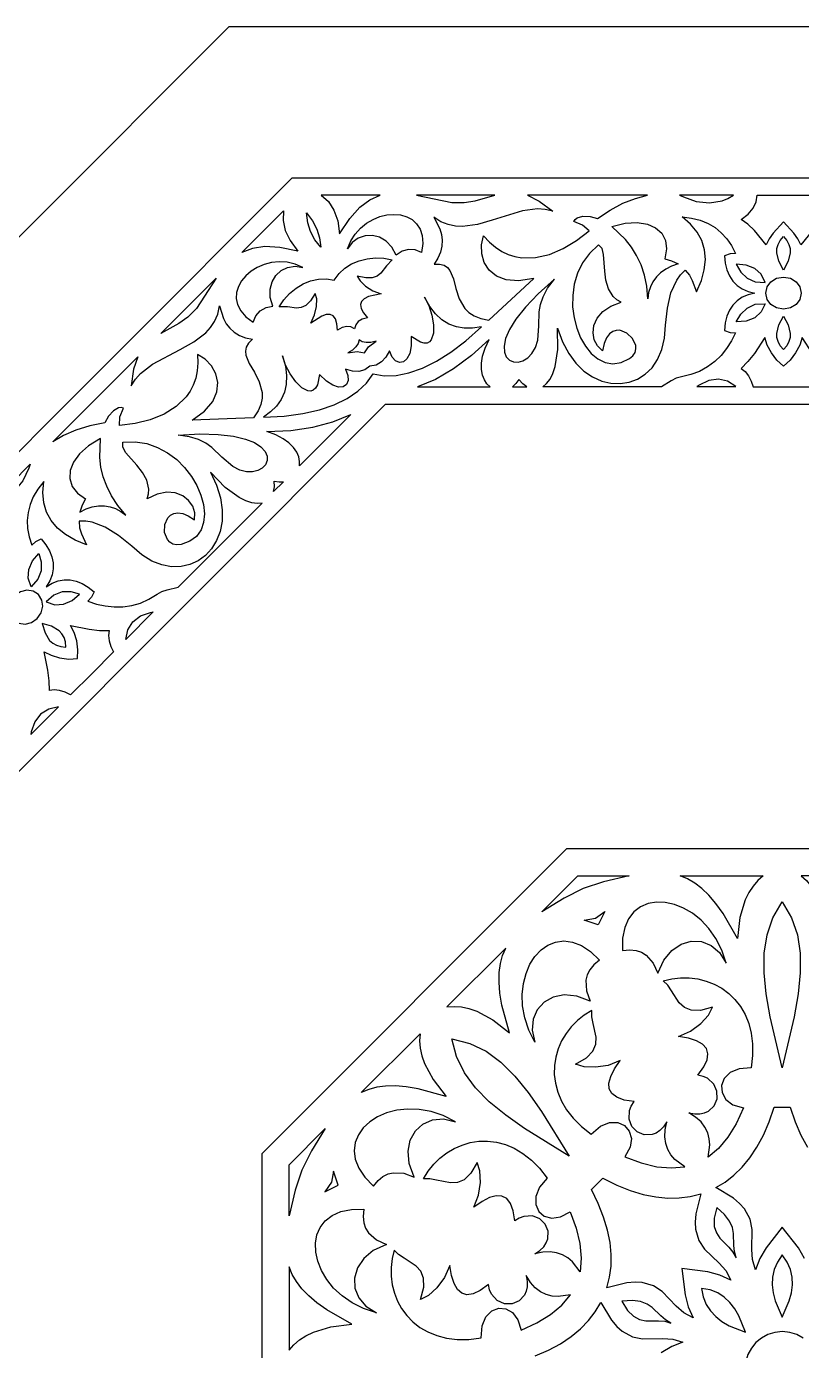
# Model space of a CAD drawing. Extents: x -530 to 530, y -528 to 532.
# Drawn here: x -299 to 8, y 7 to 532 of the extents above; entities that cross this region are included whole.
import ezdxf

# ---------------------------------------------------------------- set-up
doc = ezdxf.new("R2010")
doc.units = 0
doc.layers.add('PLAN_1', color=18, linetype='CONTINUOUS')

msp = doc.modelspace()

# ---------------------------------------------------------------- linework, layer by layer
at = {"layer": 'PLAN_1'}
for points in [[(-219.1, 531.5), (0.43, 531.5), (219.97, 531.5), (375.2, 376.27), (530.43, 221.03), (530.43, 1.5), (530.43, -218.03), (375.2, -373.26), (219.97, -528.5), (0.43, -528.5), (-219.1, -528.5), (-374.33, -373.26), (-529.57, -218.03), (-529.57, 1.5), (-529.57, 221.03), (-374.33, 376.27)], [(-469.51, -193.19), (-469.52, 1.5), (-469.52, 196.2), (-331.88, 333.88), (-194.23, 471.55), (0.44, 471.55), (195.1, 471.55), (332.78, 333.91), (470.47, 196.28), (470.47, 1.59), (470.48, -193.11), (332.83, -330.78), (195.18, -468.45), (0.52, -468.45), (-194.14, -468.45), (-331.83, -330.82)], [(-182.66, 464.69), (-179.82, 462.18), (-177.63, 458.8), (-176.14, 454.55), (-175.4, 449.44), (-171.36, 455.52), (-167.39, 459.95), (-163.38, 462.93), (-159.28, 464.69)], [(-144.93, 464.69), (-130.92, 461.84), (-126.08, 461.81), (-121.72, 462.49), (-113.96, 464.69)], [(-100.96, 464.69), (-96.31, 462.37), (-90.99, 458.35), (-94, 459.04), (-97.01, 459.25), (-103.01, 458.54), (-114.93, 454.85), (-120.82, 453.13), (-126.65, 452.32), (-129.54, 452.46), (-132.41, 453.07), (-135.27, 454.22), (-138.1, 456), (-135.67, 451.45), (-135.01, 449.15), (-134.74, 446.85), (-134.88, 444.52), (-135.45, 442.19), (-136.47, 439.84), (-137.96, 437.47), (-135.76, 437.45), (-134.03, 436.97), (-132.71, 436.09), (-131.69, 434.86), (-130.32, 431.61), (-129.29, 427.71), (-127.99, 423.64), (-125.81, 419.87), (-124.18, 418.26), (-122.11, 416.9), (-119.5, 415.86), (-116.29, 415.2), (-98.48, 431.71), (-104.48, 430.76), (-109.41, 431.16), (-113.3, 432.67), (-116.18, 435.05), (-118.09, 438.07), (-119.08, 441.5), (-119.16, 445.1), (-118.38, 448.63), (-116.07, 446.13), (-113.66, 444.08), (-111.15, 442.45), (-108.58, 441.24), (-105.94, 440.4), (-103.26, 439.94), (-97.79, 440), (-92.29, 441.27), (-86.85, 443.56), (-81.58, 446.72), (-76.58, 450.56), (-79.19, 452.88), (-82.64, 454.33), (-82.14, 455.15), (-81.32, 455.76), (-79, 456.36), (-76.16, 456.22), (-73.29, 455.42), (-68.22, 458.84), (-63.14, 461.49), (-58.16, 463.42), (-53.41, 464.69)], [(-40.76, 464.73), (-39.23, 464.06), (-34.11, 462.19), (-28.9, 461.7), (-23.9, 462.54), (-21.57, 463.45), (-19.42, 464.69)], [(0.44, 454.14), (-3.72, 449.74), (-5.3, 447.48), (-6.41, 445.12), (-10.99, 450.73), (-13.63, 453.26), (-16.3, 455.14), (-13.54, 457.22), (-11.62, 459.56), (-10.45, 462.08), (-9.95, 464.69), (0.44, 464.69), (10.81, 464.69), (11.32, 462.08), (12.49, 459.56), (14.41, 457.22), (17.17, 455.14), (14.5, 453.26), (11.86, 450.73), (7.29, 445.12), (6.17, 447.48), (4.59, 449.74)], [(-197.56, 458.52), (-197.8, 454.74), (-196.95, 450.79), (-195, 446.73), (-191.91, 442.6), (-199.07, 444.04), (-205.01, 444.36), (-209.94, 443.64), (-214.09, 441.98)], [(-182.86, 444.09), (-185.22, 447.07), (-186.88, 450.29), (-187.94, 453.82), (-188.51, 457.74), (-186.14, 454.56), (-184.4, 451.31), (-183.29, 447.87)], [(-172.22, 443.45), (-170.96, 446.59), (-169.23, 449.33), (-167.14, 451.67), (-164.74, 453.61), (-162.14, 455.13), (-159.41, 456.22), (-156.63, 456.88), (-153.88, 457.11), (-151.25, 456.88), (-148.82, 456.19), (-146.66, 455.04), (-144.87, 453.42), (-143.52, 451.31), (-142.7, 448.71), (-142.48, 445.62), (-142.95, 442.01), (-145.48, 443.08), (-148.1, 443.25), (-150.66, 442.56), (-153.01, 441.03), (-154.68, 444.2), (-156.93, 446.55), (-159.56, 448.08), (-162.4, 448.78), (-165.27, 448.67), (-167.98, 447.74), (-170.36, 446)], [(-10.88, 425.95), (-13.58, 425.3), (-15.93, 424.28), (-17.95, 422.91), (-19.63, 421.21), (-20.96, 419.17), (-21.96, 416.81), (-22.61, 414.13), (-22.92, 411.15), (-20.73, 410.35), (-18.6, 410.22), (-20.18, 407.05), (-22.08, 404.06), (-24.29, 401.31), (-26.81, 398.84), (-29.64, 396.71), (-32.78, 394.97), (-36.22, 393.67), (-39.96, 392.85), (-42.03, 392.24), (-44.01, 391.18), (-47.87, 388.88), (-94.86, 388.88), (-93.38, 390.13), (-92.05, 391.88), (-90.91, 394.12), (-89.98, 396.83), (-88.89, 403.6), (-89.03, 412.06), (-87.09, 406.66), (-84.64, 402.03), (-81.78, 398.18), (-78.59, 395.09), (-75.16, 392.75), (-71.57, 391.15), (-67.92, 390.27), (-64.28, 390.11), (-60.75, 390.66), (-57.41, 391.9), (-54.35, 393.83), (-51.65, 396.43), (-49.41, 399.68), (-47.71, 403.59), (-46.64, 408.14), (-46.28, 413.32), (-45.53, 420.05), (-44.13, 426.06), (-41.87, 431.13), (-40.36, 433.24), (-38.57, 435.03), (-36.74, 433.11), (-35.68, 430.92), (-34.03, 426.39), (-32.11, 430.89), (-30.94, 435.19), (-30.52, 439.27), (-30.85, 443.12), (-31.94, 446.74), (-33.77, 450.11), (-36.36, 453.23), (-39.7, 456.08), (-35.95, 455.62), (-32.52, 454.76), (-29.43, 453.51), (-26.65, 451.87), (-24.19, 449.86), (-22.03, 447.49), (-20.17, 444.76), (-18.6, 441.68), (-20.73, 441.55), (-22.92, 440.75), (-22.61, 437.77), (-21.96, 435.1), (-20.96, 432.73), (-19.63, 430.69), (-17.95, 428.99), (-15.93, 427.62), (-13.58, 426.6)], [(-53.32, 423.73), (-53.76, 428.65), (-54.67, 433.11), (-56, 437.15), (-57.73, 440.8), (-59.79, 444.11), (-62.15, 447.11), (-67.61, 452.3), (-62.24, 453.6), (-57.5, 453.89), (-53.46, 453.26), (-50.2, 451.81), (-47.8, 449.63), (-46.33, 446.8), (-45.88, 443.42), (-46.51, 439.58), (-43.87, 438.76), (-41.23, 437.5), (-43.88, 436.59), (-46.21, 435.41), (-48.22, 433.99), (-49.91, 432.34), (-51.27, 430.47), (-52.3, 428.41), (-52.98, 426.15)], [(0.44, 435.07), (-1.39, 438.53), (-2.21, 441.91), (-2.14, 443.56), (-1.7, 445.17), (-0.86, 446.76), (0.44, 448.3), (1.73, 446.76), (2.57, 445.17), (3.01, 443.56), (3.08, 441.91), (2.26, 438.53)], [(-72.83, 445), (-76.41, 441.67), (-79.17, 437.9), (-81.17, 433.79), (-82.45, 429.45), (-83.07, 425), (-83.08, 420.54), (-82.52, 416.19), (-81.45, 412.06), (-79.92, 408.25), (-77.99, 404.88), (-75.69, 402.06), (-73.08, 399.9), (-70.22, 398.5), (-67.14, 397.98), (-63.91, 398.46), (-60.58, 400.03), (-59.2, 401.15), (-58.37, 402.44), (-58.02, 403.83), (-58.11, 405.26), (-59.34, 407.99), (-61.58, 410.14), (-64.36, 411.22), (-65.8, 411.21), (-67.21, 410.74), (-68.52, 409.76), (-69.66, 408.21), (-70.59, 406.02), (-71.24, 403.13), (-73.29, 405.02), (-74.56, 407.46), (-75.02, 410.25), (-74.63, 413.18), (-73.35, 416.06), (-71.15, 418.68), (-67.98, 420.83), (-63.81, 422.32), (-65.57, 423.34), (-66.98, 424.58), (-68.91, 427.58), (-69.93, 431.02), (-70.36, 434.62), (-70.8, 441.19), (-71.45, 443.58)], [(-189.93, 436.12), (-193.04, 437.44), (-196.2, 438.16), (-199.34, 438.33), (-202.4, 438.01), (-205.31, 437.24), (-208.02, 436.09), (-210.45, 434.59), (-212.55, 432.8), (-214.25, 430.78), (-215.49, 428.57), (-216.2, 426.24), (-216.31, 423.82), (-215.78, 421.38), (-214.52, 418.96), (-212.49, 416.61), (-209.61, 414.4), (-208.57, 416.94), (-206.84, 418.92), (-204.54, 420.24), (-201.8, 420.81), (-202.86, 424.24), (-202.94, 427.49), (-202.15, 430.43), (-200.64, 432.94), (-198.53, 434.89), (-195.96, 436.15), (-193.05, 436.6)], [(-169.51, 411.86), (-170.91, 412.56), (-172.56, 412.76), (-174.38, 412.35), (-176.28, 411.23), (-176.51, 413.81), (-177.07, 415.7), (-177.96, 416.92), (-179.16, 417.5), (-180.65, 417.48), (-182.42, 416.88), (-186.75, 414.05), (-185.28, 417.34), (-184.54, 420.69), (-184.47, 423.67), (-185.02, 425.83), (-186.88, 422.88), (-188.74, 421.09), (-190.6, 420.2), (-192.44, 419.96), (-196.02, 420.45), (-199.39, 420.55), (-197.48, 423.34), (-195.22, 425.81), (-192.65, 427.91), (-189.84, 429.59), (-186.86, 430.8), (-183.77, 431.49), (-180.62, 431.61), (-177.49, 431.12), (-175.62, 433.69), (-173.3, 435.82), (-170.63, 437.52), (-167.66, 438.78), (-164.5, 439.57), (-161.2, 439.91), (-157.85, 439.76), (-154.52, 439.13), (-156.84, 436.68), (-159.03, 433.8), (-160.49, 432.67), (-162.44, 431.98), (-165.02, 431.94), (-168.42, 432.71), (-167.28, 430.8), (-165.13, 428.73), (-162.23, 426.88), (-158.86, 425.6), (-163.93, 424.54), (-165.61, 423.71), (-166.68, 422.67), (-167.11, 421.41), (-166.88, 419.92), (-165.94, 418.19), (-164.28, 416.2), (-166.42, 415.65), (-167.99, 414.65), (-169.02, 413.35)], [(-6.8, 430.16), (-8.37, 433.4), (-10.95, 435.7), (-14.32, 437.03), (-18.26, 437.36), (-16.53, 434.29), (-14.01, 431.87), (-10.74, 430.39)], [(-224.24, 431.83), (-232.13, 419.91), (-235.53, 416.47), (-239.1, 413.87), (-246.14, 409.93)], [(-90.3, 431.49), (-96.77, 425.67), (-101.8, 420.4), (-105.52, 415.69), (-108.09, 411.54), (-109.62, 407.96), (-110.25, 404.95), (-110.12, 402.52), (-109.37, 400.66), (-108.12, 399.4), (-106.51, 398.72), (-104.68, 398.64), (-102.76, 399.16), (-100.89, 400.29), (-99.19, 402.02), (-97.81, 404.37), (-96.88, 407.34), (-96.43, 413.02), (-96.28, 418.56), (-95.81, 421.45), (-94.79, 424.53), (-93.02, 427.85)], [(0.44, 419.57), (-2.3, 420.08), (-4.53, 421.44), (-6.03, 423.47), (-6.58, 425.94), (-6.03, 428.41), (-4.53, 430.43), (-2.3, 431.8), (0.44, 432.31), (3.17, 431.8), (5.4, 430.43), (6.9, 428.41), (7.45, 425.94), (6.9, 423.47), (5.4, 421.44), (3.17, 420.08)], [(-255.33, 400.73), (-256.98, 395.8), (-257.9, 389.2), (-256.26, 391.82), (-254.28, 394.09), (-249.53, 397.84), (-238.5, 403.66), (-233.12, 406.6), (-228.42, 410.16), (-226.48, 412.3), (-224.88, 414.76), (-223.67, 417.6), (-222.93, 420.86), (-221.42, 415.92), (-220.27, 413.83), (-218.83, 412.01), (-217.09, 410.47), (-215.04, 409.22), (-212.65, 408.28), (-209.93, 407.66), (-211.47, 406.09), (-212.35, 404.53), (-212.66, 402.96), (-212.51, 401.38), (-211.18, 398.11), (-209.15, 394.62), (-207.19, 390.82), (-206.08, 386.62), (-206.08, 384.33), (-206.59, 381.9), (-207.7, 379.32), (-209.51, 376.58), (-233.77, 375.66), (-228.86, 379.23), (-225.65, 383), (-223.97, 386.82), (-223.62, 390.54), (-224.4, 394.03), (-226.13, 397.15), (-228.61, 399.75), (-231.65, 401.7), (-231.52, 398.3), (-231.78, 395.14), (-232.4, 392.22), (-233.36, 389.54), (-234.64, 387.09), (-236.21, 384.86), (-240.12, 381.04), (-244.9, 378.04), (-250.37, 375.82), (-256.33, 374.32), (-262.58, 373.5), (-262.38, 376.99), (-260.96, 380.46), (-261.9, 380.68), (-262.9, 380.53), (-264.97, 379.32), (-266.88, 377.21), (-268.34, 374.61), (-274.35, 373.45), (-279.81, 371.72), (-284.7, 369.57), (-288.95, 367.1)], [(-162.12, 394.02), (-157.71, 393.25), (-152.96, 393.36), (-147.91, 394.34), (-142.6, 396.21), (-137.04, 398.96), (-131.28, 402.6), (-125.33, 407.12), (-119.24, 412.54), (-122.72, 412.05), (-126.03, 412.06), (-129.15, 412.6), (-132.09, 413.7), (-134.83, 415.39), (-137.37, 417.72), (-139.7, 420.71), (-141.82, 424.4), (-140.04, 421), (-138.81, 417.21), (-138.18, 413.42), (-138.25, 410.05), (-139.08, 407.51), (-139.81, 406.67), (-140.77, 406.18), (-141.95, 406.11), (-143.37, 406.49), (-146.98, 408.83), (-146.99, 405.01), (-147.63, 402.05), (-148.72, 399.97), (-150.13, 398.77), (-151.68, 398.47), (-153.23, 399.08), (-154.62, 400.61), (-155.69, 403.07), (-157.11, 400.58), (-158.8, 398.69), (-160.85, 397.48), (-163.36, 397), (-165.46, 395.57), (-167.77, 394.97), (-170.3, 395.11), (-173.07, 395.87), (-172.09, 393.37), (-171.99, 391.31), (-172.65, 389.78), (-173.96, 388.9), (-175.8, 388.75), (-178.05, 389.45), (-180.59, 391.09), (-183.3, 393.79), (-184.2, 389.58), (-184.93, 388.3), (-185.82, 387.52), (-186.84, 387.19), (-187.95, 387.26), (-190.34, 388.48), (-192.77, 390.81), (-195, 393.93), (-196.81, 397.48), (-197.96, 401.14), (-196.85, 397.03), (-196.38, 393.27), (-196.53, 389.83), (-197.27, 386.69), (-198.57, 383.84), (-200.4, 381.25), (-202.73, 378.91), (-205.54, 376.79), (-197.4, 377.27), (-190, 378.27), (-183.35, 379.78), (-177.48, 381.76), (-172.4, 384.2), (-168.13, 387.07), (-164.7, 390.35)], [(-6.8, 421.74), (-8.37, 418.5), (-10.95, 416.2), (-14.32, 414.87), (-18.26, 414.54), (-16.53, 417.61), (-14.01, 420.03), (-10.74, 421.51)], [(0.44, 403.6), (-0.86, 405.14), (-1.7, 406.73), (-2.14, 408.35), (-2.21, 409.99), (-1.39, 413.37), (0.44, 416.83), (2.26, 413.37), (3.08, 409.99), (3.01, 408.35), (2.57, 406.73), (1.73, 405.14)], [(-167.66, 407.39), (-168.07, 406.03), (-168.91, 404.68), (-170.25, 403.4), (-172.1, 402.24), (-168.4, 402.85), (-165.53, 402.25), (-163.92, 404.7), (-160.88, 406.9), (-163.01, 406.4), (-164.85, 406.36), (-166.41, 406.71)], [(-144.47, 388.83), (-144.45, 388.83), (-115.73, 388.88), (-117.01, 390.08), (-118.05, 391.62), (-118.8, 393.5), (-119.2, 395.7), (-119.2, 398.22), (-118.74, 401.04), (-117.76, 404.16), (-116.2, 407.58), (-123.17, 401.21), (-130.28, 395.95), (-137.41, 391.81)], [(0.44, 397.09), (-2.15, 399.39), (-4.34, 402.28), (-5.97, 405.39), (-6.9, 408.34), (-11.1, 402.09), (-13.65, 398.83), (-16.3, 396.08), (-14.81, 394.85), (-13.48, 393.16), (-12.39, 391.12), (-11.59, 388.88), (0.44, 388.88), (12.46, 388.88), (13.26, 391.12), (14.35, 393.16), (15.68, 394.85), (17.17, 396.08), (14.52, 398.83), (11.97, 402.09), (7.77, 408.34), (6.84, 405.39), (5.21, 402.28), (3.02, 399.39)], [(-106.85, 388.88), (-101.26, 388.9), (-102.84, 390.06), (-104.4, 391.71), (-105.53, 390.11)], [(-18.41, 388.91), (-21.7, 391.04), (-25.37, 391.89), (-29.19, 391.4), (-32.94, 389.53), (-33.89, 388.95)], [(-380, -156.09), (-380, 1.51), (-380.01, 159.12), (-157.15, 382.02), (158.02, 382.02), (380.95, 159.2), (380.96, -156.03), (269.53, -267.47), (158.1, -378.92), (0.52, -378.92), (-157.08, -378.92), (-268.55, -267.49)], [(-170.94, 377.87), (-170.95, 377.86), (-191.29, 357.58), (-191.23, 359.33), (-191.59, 361.16), (-192.39, 363.01), (-193.66, 364.86), (-195.44, 366.63), (-197.76, 368.3), (-200.66, 369.82), (-204.17, 371.13), (-194.75, 371.56), (-186, 372.86), (-178.03, 374.98)], [(-260.07, 338.08), (-263.23, 341.87), (-265.74, 345.66), (-267.65, 349.47), (-269.02, 353.27), (-269.9, 357.07), (-270.34, 360.86), (-270.16, 368.39), (-274.87, 365.51), (-278.42, 362.36), (-280.84, 359.06), (-282.12, 355.73), (-282.27, 352.49), (-281.31, 349.45), (-279.24, 346.74), (-276.08, 344.47), (-277.37, 342.03), (-278.34, 339.27), (-275.83, 340.49), (-273.35, 341.31), (-270.92, 341.73), (-268.56, 341.76), (-266.27, 341.4), (-264.09, 340.66), (-262.01, 339.55)], [(-261.3, 366.92), (-256.42, 367.1), (-251.8, 366.38), (-247.48, 364.89), (-243.51, 362.73), (-239.92, 360.02), (-236.77, 356.87), (-234.08, 353.4), (-231.92, 349.72), (-230.31, 345.95), (-229.29, 342.2), (-228.92, 338.58), (-229.24, 335.2), (-230.28, 332.19), (-232.08, 329.65), (-234.7, 327.7), (-238.17, 326.45), (-239.94, 326.27), (-241.44, 326.6), (-242.67, 327.34), (-243.62, 328.41), (-244.68, 331.21), (-244.62, 334.31), (-243.41, 337.04), (-242.38, 338.05), (-241.06, 338.72), (-239.44, 338.95), (-237.53, 338.66), (-235.33, 337.77), (-232.82, 336.19), (-232.71, 338.97), (-233.54, 341.59), (-235.19, 343.89), (-237.54, 345.69), (-240.48, 346.82), (-243.88, 347.12), (-247.65, 346.4), (-251.65, 344.51), (-251.12, 346.47), (-251, 348.35), (-251.75, 351.83), (-253.47, 354.98), (-255.71, 357.83), (-260.04, 362.78), (-261.27, 364.94)], [(-239.39, 369.72), (-230.71, 370.18), (-223.43, 370.01), (-217.46, 369.32), (-212.72, 368.19), (-209.1, 366.74), (-206.53, 365.06), (-204.9, 363.25), (-204.12, 361.41), (-204.11, 359.63), (-204.77, 358.02), (-206.01, 356.66), (-207.73, 355.67), (-209.85, 355.14), (-212.28, 355.17), (-214.91, 355.86), (-217.67, 357.3), (-222, 360.99), (-226.02, 364.81), (-228.41, 366.52), (-231.3, 367.97), (-234.9, 369.07)], [(-297.93, 358.19), (-298.54, 356.63), (-300.84, 351.69), (-304.17, 347.66), (-308.3, 344.72), (-310.59, 343.72), (-312.99, 343.07)], [(-291.64, 309.64), (-289.27, 311.08), (-286.89, 312.03), (-284.49, 312.49), (-282.1, 312.47), (-279.72, 311.97), (-277.34, 311), (-274.99, 309.57), (-272.66, 307.69), (-273.64, 305.57), (-275.06, 303.97), (-271.7, 302.85), (-268.24, 302.08), (-264.73, 301.69), (-261.21, 301.73), (-257.7, 302.23), (-254.25, 303.21), (-250.9, 304.72), (-247.68, 306.8), (-245.78, 307.82), (-243.63, 308.48), (-239.27, 309.58), (-206.05, 342.81), (-207.98, 342.65), (-210.16, 342.95), (-212.55, 343.72), (-215.12, 344.98), (-220.68, 349), (-226.56, 355.08), (-224.11, 349.89), (-222.57, 344.89), (-221.87, 340.14), (-221.94, 335.7), (-222.71, 331.62), (-224.12, 327.95), (-226.08, 324.74), (-228.54, 322.06), (-231.43, 319.95), (-234.67, 318.47), (-238.19, 317.66), (-241.93, 317.59), (-245.82, 318.31), (-249.79, 319.88), (-253.76, 322.34), (-257.68, 325.74), (-262.97, 329.97), (-268.21, 333.23), (-273.39, 335.22), (-275.95, 335.64), (-278.48, 335.64), (-278.42, 332.99), (-277.62, 330.69), (-275.58, 326.32), (-280.12, 328.14), (-283.99, 330.35), (-287.17, 332.94), (-289.66, 335.9), (-291.45, 339.23), (-292.53, 342.91), (-292.91, 346.95), (-292.56, 351.33), (-294.89, 348.34), (-296.7, 345.32), (-298.01, 342.24), (-298.81, 339.12), (-299.13, 335.96), (-298.98, 332.75), (-298.37, 329.5), (-297.3, 326.22), (-295.7, 327.63), (-293.59, 328.62), (-291.7, 326.29), (-290.27, 323.94), (-289.31, 321.56), (-288.81, 319.18), (-288.79, 316.78), (-289.25, 314.39), (-290.19, 312.01)], [(-197.57, 351.3), (-201.54, 347.35), (-201.24, 349.3), (-201.3, 351.56), (-199.37, 351.23)], [(-297.5, 309.73), (-298.68, 313.13), (-298.48, 316.58), (-297.04, 319.91), (-294.49, 322.92), (-293.54, 319.53), (-293.61, 316.03), (-294.88, 312.68)], [(-295.13, 297.12), (-293.56, 299.41), (-292.95, 301.96), (-293.31, 304.45), (-294.67, 306.58), (-296.81, 307.94), (-299.3, 308.31), (-301.84, 307.7), (-304.13, 306.13), (-305.7, 303.83), (-306.32, 301.29), (-305.95, 298.8), (-304.59, 296.66), (-302.45, 295.31), (-299.96, 294.94), (-297.42, 295.55)], [(-291.55, 303.78), (-288.15, 302.59), (-284.7, 302.79), (-281.37, 304.23), (-278.35, 306.79), (-281.75, 307.74), (-285.24, 307.66), (-288.59, 306.4)], [(-260.12, 288.77), (-259.31, 292.6), (-257.31, 295.79), (-254.26, 298.15), (-250.29, 299.49), (-249.21, 299.74)], [(-283.84, 285.83), (-284.02, 287.83), (-284.54, 289.55), (-285.37, 291.01), (-286.49, 292.22), (-289.45, 294.03), (-293.19, 295.18), (-292.04, 291.44), (-290.23, 288.48), (-289.02, 287.36), (-287.56, 286.53), (-285.84, 286.01)], [(-279.24, 281.23), (-279.03, 284.68), (-279.53, 288.27), (-280.57, 291.63), (-282, 294.37), (-274.62, 292.92), (-270.51, 292.42), (-266.69, 292.34), (-266.88, 290.43), (-266.62, 288.29), (-265.95, 286.08), (-264.92, 283.92), (-273.43, 275.42), (-281.93, 266.91), (-284.09, 267.94), (-286.3, 268.61), (-288.44, 268.87), (-290.35, 268.68), (-290.43, 272.49), (-290.93, 276.61), (-292.37, 283.99), (-289.63, 282.56), (-286.28, 281.52), (-282.69, 281.02)], [(-286.78, 262.11), (-290.61, 261.3), (-293.8, 259.3), (-296.16, 256.25), (-297.5, 252.28), (-297.75, 251.2)], [(-85.37, 206.11), (85.37, 206.11), (206.11, 85.37), (206.11, -85.37), (85.37, -206.11), (-85.37, -206.11), (-206.11, -85.37), (-206.11, 85.37)], [(-95.32, 180.94), (-80.99, 195.27), (-60.71, 195.27), (-70.88, 192.88), (-78.88, 190.18), (-86.45, 186.44)], [(-7.62, 195.27), (-9.73, 193.41), (-11.62, 191.2), (-13.28, 188.62), (-14.7, 185.69), (-16.8, 178.77), (-17.84, 170.45), (-23.52, 180.35), (-26.32, 184.27), (-29.12, 187.55), (-31.92, 190.25), (-34.75, 192.41), (-37.61, 194.07), (-40.53, 195.27)], [(7.45, 195.27), (9.56, 193.41), (11.44, 191.2), (13.1, 188.62), (14.52, 185.69), (16.62, 178.77), (17.67, 170.45), (23.34, 180.35), (26.14, 184.27), (28.94, 187.55), (31.74, 190.25), (34.57, 192.41), (37.43, 194.07), (40.35, 195.27)], [(-22.31, 160.71), (-24.04, 165.84), (-26.33, 170.38), (-29.08, 174.34), (-32.19, 177.68), (-35.57, 180.41), (-39.13, 182.5), (-42.77, 183.94), (-46.39, 184.73), (-49.9, 184.84), (-53.2, 184.26), (-56.2, 182.98), (-58.81, 180.99), (-60.92, 178.28), (-62.45, 174.82), (-63.29, 170.61), (-63.35, 165.63), (-60.48, 165.93), (-57.98, 165.69), (-55.84, 164.98), (-54.02, 163.87), (-51.22, 160.72), (-49.35, 156.76), (-46.99, 161.93), (-43.84, 165.75), (-40.13, 168.24), (-36.13, 169.38), (-32.1, 169.2), (-28.28, 167.69), (-24.93, 164.86)], [(-0.07, 119.24), (-4.82, 139.49), (-6.4, 148.51), (-7.25, 156.88), (-7.2, 164.65), (-6.09, 171.88), (-3.78, 178.63), (-0.09, 184.96), (3.6, 178.63), (5.92, 171.88), (7.03, 164.65), (7.09, 156.88), (6.25, 148.51), (4.67, 139.49)], [(-70.32, 181.13), (-72.95, 175.88), (-78.53, 177.73), (-74.05, 178.53)], [(-98.04, 129.34), (-100.44, 134.19), (-102.04, 139.02), (-102.89, 143.76), (-103.05, 148.33), (-102.59, 152.65), (-101.55, 156.64), (-100, 160.24), (-98, 163.35), (-95.59, 165.91), (-92.85, 167.84), (-89.82, 169.06), (-86.57, 169.49), (-83.16, 169.06), (-79.64, 167.7), (-76.07, 165.32), (-72.5, 161.84), (-74.74, 160.02), (-76.34, 158.09), (-77.35, 156.07), (-77.85, 154), (-77.6, 149.79), (-76.13, 145.67), (-81.45, 147.66), (-86.38, 148.13), (-90.76, 147.26), (-94.4, 145.25), (-97.12, 142.26), (-98.76, 138.5), (-99.12, 134.13)], [(-132.87, 143.39), (-130.06, 143.57), (-127.16, 143.34), (-124.16, 142.69), (-121.08, 141.62), (-114.71, 138.21), (-108.08, 133.07), (-111.07, 144.09), (-111.86, 148.84), (-112.21, 153.13), (-112.13, 157.03), (-111.66, 160.55), (-110.81, 163.75), (-109.6, 166.66)], [(-29.46, 83.82), (-28.77, 88.72), (-28.97, 91.14), (-29.58, 93.49), (-30.66, 95.73), (-32.24, 97.83), (-34.36, 99.75), (-37.06, 101.46), (-34.73, 101.02), (-32.66, 101), (-30.84, 101.37), (-29.29, 102.05), (-27.02, 104.17), (-25.88, 106.95), (-25.92, 109.98), (-27.17, 112.83), (-29.68, 115.09), (-31.42, 115.87), (-33.49, 116.35), (-31.15, 119.58), (-29.84, 122.41), (-29.51, 124.83), (-30.11, 126.89), (-31.62, 128.58), (-33.98, 129.92), (-37.16, 130.94), (-41.11, 131.65), (-36.37, 133.74), (-32.3, 136.75), (-29.27, 140.1), (-27.66, 143.22), (-32.45, 141.96), (-36.09, 142.04), (-38.82, 143.15), (-40.88, 145), (-43.95, 149.68), (-45.44, 151.92), (-47.22, 153.68), (-43.8, 154.5), (-40.34, 154.91), (-36.89, 154.89), (-33.49, 154.45), (-30.19, 153.61), (-27.02, 152.37), (-24.04, 150.73), (-21.27, 148.71), (-18.78, 146.3), (-16.59, 143.51), (-14.76, 140.35), (-13.32, 136.83), (-12.33, 132.95), (-11.82, 128.72), (-11.83, 124.15), (-12.41, 119.24), (-17.18, 118.85), (-20.74, 117.35), (-23.05, 115.05), (-24.11, 112.3), (-23.9, 109.42), (-22.4, 106.77), (-19.6, 104.66), (-15.47, 103.43), (-18.33, 97.13), (-21.63, 91.76), (-25.35, 87.32)], [(-38.61, 80.03), (-42.57, 83.01), (-44.14, 84.86), (-45.36, 86.95), (-46.19, 89.3), (-46.56, 91.9), (-46.42, 94.75), (-45.71, 97.88), (-47.05, 95.92), (-48.51, 94.44), (-50.04, 93.41), (-51.62, 92.8), (-54.73, 92.69), (-57.5, 93.85), (-59.62, 96.02), (-60.75, 98.92), (-60.57, 102.29), (-59.9, 104.08), (-58.77, 105.88), (-62.71, 106.51), (-65.63, 107.58), (-67.58, 109.06), (-68.6, 110.94), (-68.73, 113.2), (-68.02, 115.83), (-66.49, 118.79), (-64.2, 122.09), (-69.02, 120.21), (-74.03, 119.46), (-78.55, 119.69), (-81.89, 120.76), (-77.61, 123.25), (-75.1, 125.88), (-73.95, 128.6), (-73.8, 131.36), (-74.94, 136.85), (-75.47, 139.48), (-75.45, 141.98), (-78.46, 140.15), (-81.19, 137.99), (-83.61, 135.54), (-85.71, 132.83), (-87.45, 129.9), (-88.81, 126.78), (-89.76, 123.51), (-90.28, 120.12), (-90.35, 116.65), (-89.92, 113.14), (-88.98, 109.61), (-87.51, 106.1), (-85.47, 102.66), (-82.84, 99.3), (-79.6, 96.08), (-75.71, 93.02), (-72.07, 96.12), (-68.49, 97.56), (-65.23, 97.58), (-62.53, 96.38), (-60.65, 94.2), (-59.83, 91.26), (-60.32, 87.79), (-62.38, 84), (-55.9, 81.57), (-49.77, 80.11), (-44, 79.6)], [(-143.52, 132.74), (-143.7, 129.93), (-143.46, 127.03), (-142.82, 124.04), (-141.75, 120.96), (-138.33, 114.58), (-133.19, 107.96), (-144.21, 110.95), (-148.96, 111.74), (-153.26, 112.08), (-157.15, 112.01), (-160.67, 111.54), (-163.87, 110.68), (-166.79, 109.47)], [(-84.41, 84.31), (-102.09, 95.28), (-109.59, 100.54), (-116.11, 105.85), (-121.57, 111.38), (-125.9, 117.28), (-129.03, 123.69), (-130.9, 130.78), (-123.82, 128.91), (-117.4, 125.78), (-111.5, 121.45), (-105.97, 116), (-100.64, 109.49), (-95.38, 101.99)], [(-0.12, 119.24), (-0.09, 119.31), (-0.05, 119.24), (-0.09, 119.24)], [(-129.47, 97.91), (-134.32, 100.32), (-139.15, 101.91), (-143.89, 102.77), (-148.45, 102.93), (-152.77, 102.47), (-156.77, 101.43), (-160.36, 99.88), (-163.47, 97.87), (-166.03, 95.47), (-167.96, 92.72), (-169.18, 89.7), (-169.62, 86.45), (-169.19, 83.03), (-167.82, 79.51), (-165.44, 75.94), (-161.97, 72.38), (-160.15, 74.62), (-158.21, 76.21), (-156.2, 77.23), (-154.13, 77.73), (-149.92, 77.48), (-145.8, 76), (-147.78, 81.32), (-148.25, 86.26), (-147.39, 90.64), (-145.37, 94.27), (-142.39, 97), (-138.62, 98.63), (-134.25, 99)], [(-195.38, 60.59), (-195.4, 80.86), (-181.06, 95.2), (-186.56, 86.32), (-190.3, 78.75), (-193, 70.76)], [(-80.15, 38.48), (-83.13, 42.44), (-84.98, 44.02), (-87.07, 45.24), (-89.42, 46.06), (-92.02, 46.43), (-94.88, 46.29), (-98, 45.58), (-96.04, 46.92), (-94.56, 48.38), (-93.54, 49.92), (-92.92, 51.5), (-92.82, 54.6), (-93.98, 57.38), (-96.14, 59.49), (-99.04, 60.62), (-102.42, 60.45), (-104.2, 59.77), (-106, 58.64), (-106.64, 62.58), (-107.7, 65.51), (-109.19, 67.46), (-111.07, 68.48), (-113.33, 68.61), (-115.95, 67.89), (-118.92, 66.37), (-122.21, 64.08), (-120.34, 68.9), (-119.59, 73.91), (-119.81, 78.42), (-120.88, 81.76), (-123.37, 77.49), (-126, 74.97), (-128.72, 73.83), (-131.49, 73.68), (-136.97, 74.81), (-139.61, 75.34), (-142.1, 75.33), (-140.27, 78.33), (-138.11, 81.06), (-135.66, 83.49), (-132.95, 85.58), (-130.02, 87.33), (-126.9, 88.69), (-123.63, 89.64), (-120.25, 90.16), (-116.78, 90.22), (-113.26, 89.8), (-109.73, 88.86), (-106.23, 87.39), (-102.78, 85.35), (-99.43, 82.72), (-96.2, 79.47), (-93.14, 75.58), (-96.24, 71.94), (-97.69, 68.37), (-97.7, 65.1), (-96.51, 62.41), (-94.33, 60.52), (-91.39, 59.7), (-87.91, 60.2), (-84.13, 62.25), (-81.7, 55.77), (-80.23, 49.64), (-79.72, 43.87)], [(-181.25, 70.21), (-176.01, 72.83), (-176, 72.83), (-176.01, 72.84), (-176, 72.84), (-176.01, 72.85), (-177.86, 78.4), (-178.66, 73.94)], [(-39.82, 39.75), (-38.53, 29.39), (-37.27, 24.66), (-35.36, 20.32), (-39.1, 22.27), (-42.09, 24.93), (-47.62, 30.7), (-51.06, 32.96), (-55.55, 34.25), (-58.34, 34.39), (-61.56, 34.13), (-69.52, 32.19), (-68.45, 36.34), (-67.89, 40.71), (-67.82, 45.28), (-68.28, 50.05), (-69.28, 55.02), (-70.83, 60.17), (-72.95, 65.51), (-75.65, 71.02), (-71.14, 75.52), (-65.63, 72.83), (-60.3, 70.71), (-55.14, 69.16), (-50.18, 68.16), (-45.4, 67.7), (-40.83, 67.76), (-36.47, 68.33), (-32.32, 69.39), (-34.26, 61.43), (-34.52, 58.21), (-34.37, 55.43), (-33.09, 50.93), (-30.82, 47.49), (-25.05, 41.97), (-22.39, 38.98), (-20.45, 35.23), (-24.78, 37.15), (-29.48, 38.43)], [(-160.8, 22.21), (-165.93, 23.94), (-170.47, 26.22), (-174.43, 28.97), (-177.78, 32.08), (-180.5, 35.46), (-182.6, 39.01), (-184.04, 42.65), (-184.83, 46.27), (-184.94, 49.78), (-184.37, 53.08), (-183.09, 56.09), (-181.1, 58.69), (-178.39, 60.81), (-174.93, 62.33), (-170.72, 63.18), (-165.75, 63.25), (-166.04, 60.37), (-165.8, 57.88), (-165.09, 55.74), (-163.98, 53.92), (-160.82, 51.12), (-156.87, 49.25), (-162.03, 46.89), (-165.85, 43.73), (-168.33, 40.02), (-169.48, 36.02), (-169.29, 31.99), (-167.78, 28.17), (-164.95, 24.83)], [(-18.36, 44.07), (-19.01, 46.52), (-19.21, 48.9), (-19.34, 53.64), (-19.81, 56.06), (-20.9, 58.57), (-22.88, 61.2), (-26.02, 63.99), (-27.03, 59.77), (-26.99, 56.46), (-26.15, 53.87), (-24.76, 51.77), (-21.24, 48.2), (-19.6, 46.31)], [(-83.91, 29.41), (-88.81, 28.71), (-91.23, 28.91), (-93.58, 29.52), (-95.82, 30.6), (-97.92, 32.17), (-99.84, 34.29), (-101.55, 37), (-101.11, 34.67), (-101.1, 32.59), (-101.46, 30.78), (-102.14, 29.23), (-104.26, 26.96), (-107.04, 25.81), (-110.07, 25.85), (-112.92, 27.1), (-115.18, 29.6), (-115.96, 31.34), (-116.44, 33.41), (-119.68, 31.07), (-122.5, 29.76), (-124.93, 29.43), (-126.98, 30.03), (-128.67, 31.54), (-130.02, 33.9), (-131.04, 37.08), (-131.75, 41.03), (-133.83, 36.29), (-136.84, 32.21), (-140.19, 29.18), (-143.31, 27.57), (-142.05, 32.36), (-142.13, 35.99), (-143.25, 38.73), (-145.1, 40.79), (-149.78, 43.86), (-152.02, 45.35), (-153.78, 47.12), (-154.61, 43.7), (-155, 40.24), (-154.98, 36.79), (-154.55, 33.4), (-153.71, 30.09), (-152.46, 26.93), (-150.82, 23.94), (-148.79, 21.18), (-146.38, 18.68), (-143.59, 16.5), (-140.44, 14.67), (-136.91, 13.24), (-133.04, 12.24), (-128.8, 11.73), (-124.23, 11.75), (-119.32, 12.34), (-118.94, 17.11), (-117.43, 20.66), (-115.14, 22.98), (-112.38, 24.04), (-109.51, 23.83), (-106.85, 22.34), (-104.74, 19.53), (-103.52, 15.4), (-97.22, 18.27), (-91.85, 21.57), (-87.41, 25.29)], [(-0.05, 45.16), (-1.99, 42.29), (-3.27, 39.35), (-3.93, 36.34), (-4.03, 33.28), (-3.64, 30.17), (-2.8, 27.02), (-0.04, 20.59), (2.72, 27.02), (3.55, 30.17), (3.94, 33.28), (3.83, 36.34), (3.17, 39.35), (1.89, 42.29)], [(-195.35, 7.5), (-193.49, 9.61), (-191.27, 11.5), (-188.7, 13.16), (-185.77, 14.58), (-178.85, 16.68), (-170.53, 17.73), (-180.44, 23.41), (-184.36, 26.2), (-187.64, 29), (-190.34, 31.8), (-192.5, 34.62), (-194.16, 37.49), (-195.37, 40.4)], [(-32.02, 31.95), (-31.36, 28.55), (-30.18, 25.57), (-28.52, 22.98), (-26.43, 20.74), (-23.96, 18.82), (-21.14, 17.17), (-14.64, 14.59), (-17.23, 21.08), (-18.88, 23.9), (-20.8, 26.37), (-23.04, 28.46), (-25.63, 30.12), (-28.61, 31.3)], [(-44.13, 18.22), (-46.31, 19.49), (-48.14, 21.04), (-51.58, 24.3), (-53.62, 25.68), (-56.16, 26.69), (-59.43, 27.15), (-63.62, 26.9), (-61.35, 23.21), (-58.99, 20.89), (-56.56, 19.65), (-54.09, 19.15), (-49.08, 19.11), (-46.59, 18.93)], [(-59.31, 24.6), (-59.31, 24.6), (-59.31, 24.6)]]:
    msp.add_lwpolyline(points, close=True, dxfattribs=at)
for points in [[(8.75, 43.72), (6.33, 47.95), (-0.05, 56.19), (-6.47, 47.95), (-8.91, 43.72), (-10.63, 39.3), (-11.9, 43.32), (-12.14, 47.32), (-11.96, 55.3), (-12.8, 59.34), (-15.06, 63.43), (-16.93, 65.5), (-19.39, 67.59), (-26.39, 71.85), (-22.71, 74.03), (-19.22, 76.71), (-15.94, 79.9), (-12.89, 83.6), (-10.09, 87.82), (-7.54, 92.56), (-5.26, 97.83), (-3.28, 103.63), (3.1, 103.63), (5.09, 97.83), (7.36, 92.56), (9.91, 87.82)], [(-97.91, 5.2), (-92.64, 7.48), (-87.9, 10.03), (-83.69, 12.84), (-79.99, 15.89), (-76.8, 19.17), (-74.12, 22.66), (-71.94, 26.35), (-67.67, 19.35), (-65.58, 16.89), (-63.51, 15.03), (-59.42, 12.76), (-55.39, 11.93), (-47.4, 12.11), (-43.4, 11.88), (-39.38, 10.61), (-43.79, 8.9), (-48.03, 6.47)], [(8.28, 12.28), (5.77, 13.65), (2.99, 14.51), (0, 14.81), (-2.98, 14.51), (-5.76, 13.65), (-8.28, 12.28), (-10.47, 10.48), (-12.28, 8.28), (-13.65, 5.77), (-14.51, 2.99), (-14.81, 0), (-14.51, -2.98), (-13.65, -5.77), (-12.28, -8.28), (-10.47, -10.47), (-8.28, -12.28), (-5.76, -13.65), (-2.98, -14.51), (0, -14.81), (2.99, -14.51), (5.77, -13.65), (8.28, -12.28)]]:
    msp.add_lwpolyline(points, dxfattribs=at)

doc.saveas('drawing.dxf')
